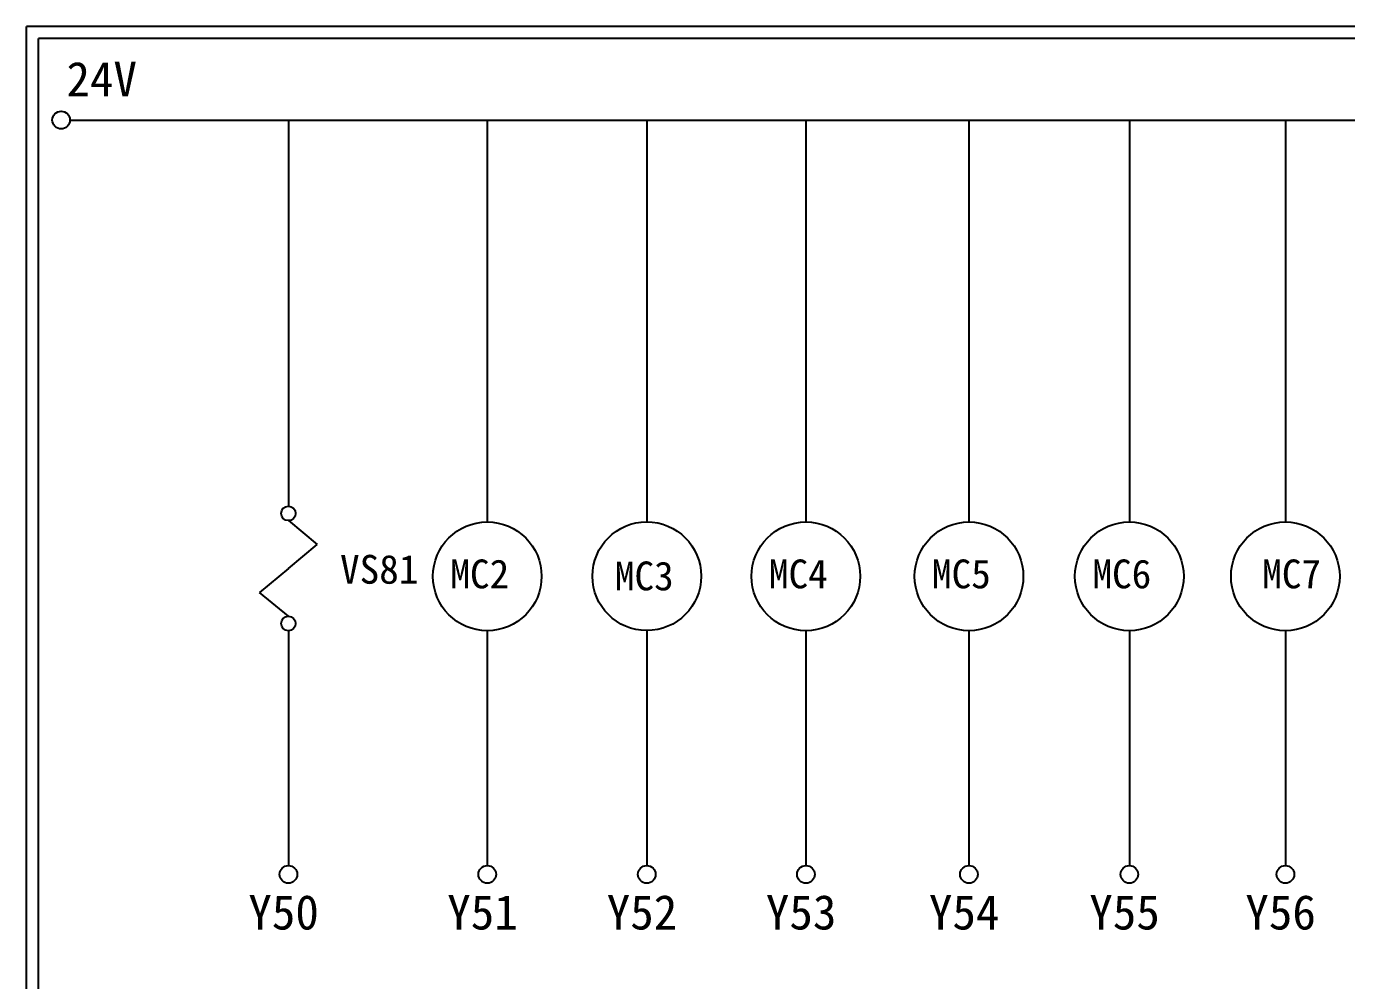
# Model space of a CAD drawing. Extents: x 889 to 1176, y 251 to 455.
# Drawn here: x 889.1 to 1026.5, y 355.8 to 455.2 of the extents above; entities that cross this region are included whole.
import ezdxf

# ---------------------------------------------------------------- set-up
doc = ezdxf.new("R2010")
doc.units = 0
doc.layers.add('圖框層', color=7, linetype='CONTINUOUS')
doc.layers.add('標尺寸層', color=3, linetype='CONTINUOUS')
doc.styles.add('STSL', font='kaiu.ttf')

msp = doc.modelspace()

# ---------------------------------------------------------------- linework, layer by layer
at = {"layer": '圖框層', "color": 7}
for p, q in [((1176.07, 455.16), (889.07, 455.16)), ((889.07, 251.2), (889.07, 455.16)), ((1174.82, 453.91), (890.32, 453.91)), ((890.32, 252.44), (890.32, 453.91))]:
    msp.add_line(p, q, dxfattribs=at)
at = {"layer": '標尺寸層', "color": 7}
for p, q in [((893.61, 445.42), (1171.21, 445.42)), ((916.35, 445.42), (916.35, 405.22)), ((937.06, 445.42), (937.06, 403.59)), ((953.67, 445.42), (953.67, 403.59)), ((970.24, 445.42), (970.24, 403.59)), ((987.22, 445.42), (987.22, 403.59)), ((1003.92, 445.42), (1003.92, 403.59)), ((1020.17, 445.42), (1020.17, 403.59)), ((916.35, 403.72), (919.35, 401.23)), ((916.35, 398.74), (919.35, 401.23)), ((916.35, 398.74), (913.34, 396.25)), ((916.35, 393.76), (913.34, 396.25)), ((916.35, 392.26), (916.35, 367.81)), ((937.06, 392.26), (937.06, 367.81)), ((953.67, 392.26), (953.67, 367.81)), ((970.24, 392.26), (970.24, 367.81)), ((987.22, 392.26), (987.22, 367.81)), ((1003.92, 392.26), (1003.92, 367.81)), ((1020.17, 392.26), (1020.17, 367.81))]:
    msp.add_line(p, q, dxfattribs=at)
for centre, radius in [((892.69, 445.42), 0.92), ((916.35, 404.47), 0.751), ((937.06, 397.92), 5.66), ((953.67, 397.93), 5.66), ((970.24, 397.92), 5.66), ((987.22, 397.92), 5.66), ((1003.92, 397.92), 5.66), ((1020.17, 397.92), 5.66), ((916.35, 393.01), 0.751), ((916.35, 366.89), 0.92), ((937.06, 366.89), 0.92), ((953.67, 366.89), 0.92), ((970.24, 366.89), 0.92), ((987.22, 366.89), 0.92), ((1003.92, 366.89), 0.92), ((1020.17, 366.89), 0.92)]:
    msp.add_circle(centre, radius, dxfattribs=at)

# ---------------------------------------------------------------- texts
at = {"layer": '圖框層', "color": 4, "style": 'STSL'}
for s, height, p in [('24V', 3.6, (893.24, 447.88)), ('VS81', 3, (921.73, 397.15)), ('MC2', 3, (933.22, 396.67)), ('MC3', 3, (950.35, 396.46)), ('MC4', 3, (966.39, 396.67)), ('MC5', 3, (983.37, 396.67)), ('MC6', 3, (1000.08, 396.67)), ('MC7', 3, (1017.76, 396.67)), ('Y50', 3.6, (912.18, 361.15)), ('Y51 ', 3.6, (932.89, 361.15)), ('Y52 ', 3.6, (949.5, 361.15)), ('Y53 ', 3.6, (966.07, 361.15)), ('Y54 ', 3.6, (983.05, 361.15)), ('Y55 ', 3.6, (999.75, 361.15)), ('Y56 ', 3.6, (1016, 361.15))]:
    msp.add_text(s, height=height, dxfattribs=at).set_placement(p)

doc.saveas('drawing.dxf')
